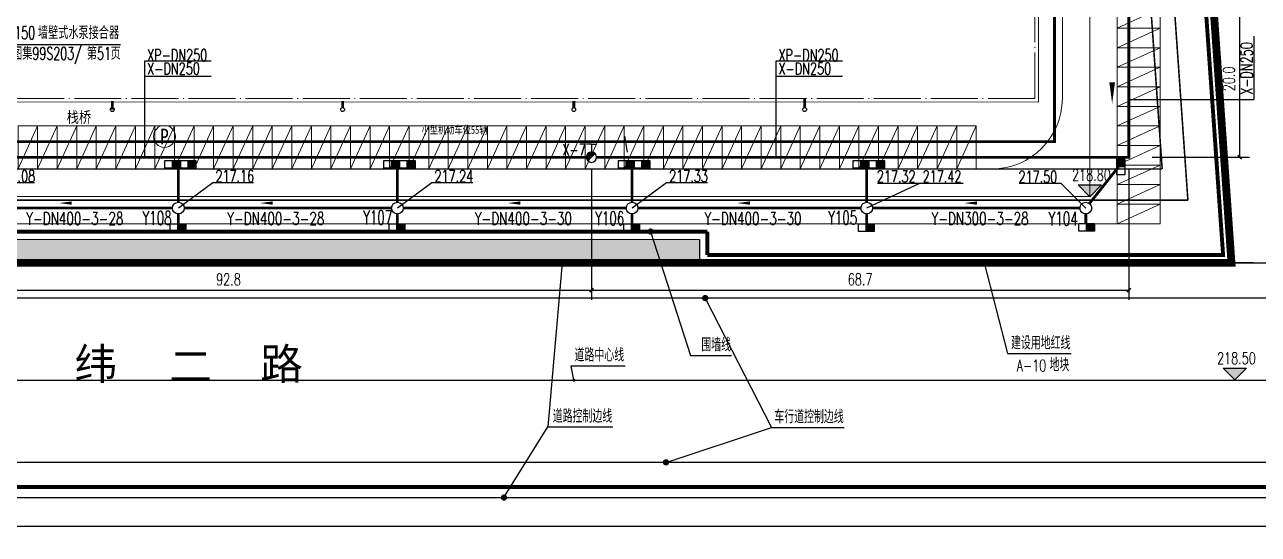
# Model space of a CAD drawing. Header units: metres. Extents: x 497246 to 997717, y 2998582 to 5998198.
# Drawn here: x 497842.3 to 498000, y 2998866.6 to 2998931.8 of the extents above; entities that cross this region are included whole.
import ezdxf
from ezdxf.enums import TextEntityAlignment as Align

# ---------------------------------------------------------------- set-up
doc = ezdxf.new("R2010")
doc.units = ezdxf.units.M
doc.header["$LTSCALE"] = 1000
for name, pattern in [('ACAD_ISO05W100', [34, 24, -3, 0.5, -3, 0.5, -3]), ('DASH', [0.35, 0.25, -0.1]), ('DASHDOT', [1, 0.5, -0.25, 0, -0.25]), ('DASHED', [19.05, 12.7, -6.35]), ('DOTE', [2.42, 2, -0.2, 0.02, -0.2]), ('PHANTOM2', [31.75, 15.875, -3.175, 3.175, -3.175, 3.175, -3.175])]:
    doc.linetypes.add(name, pattern=pattern)
doc.layers.get('0').update_dxf_attribs({"linetype": 'CONTINUOUS'})
doc.layers.get('Defpoints').update_dxf_attribs({"linetype": 'CONTINUOUS'})
for name, color, linetype in [('00-路名', 210, 'CONTINUOUS'), ('DIM_ELEV', 3, 'CONTINUOUS'), ('DIM_LEAD', 3, 'CONTINUOUS'), ('DIM_消防', 3, 'CONTINUOUS'), ('EQUIP_消火栓', 7, 'CONTINUOUS'), ('PIPE-消防', 1, 'CONTINUOUS'), ('PIPE-给水', 3, 'CONTINUOUS'), ('PIPE-雨水', 4, 'CONTINUOUS'), ('PUB_TEXT', 7, 'CONTINUOUS'), ('RD-中线', 1, 'DASHDOT'), ('RD-侧石线', 5, 'CONTINUOUS'), ('RD-红线', 7, 'CONTINUOUS'), ('Road slope & Length', 7, 'CONTINUOUS'), ('TEXT_雨水', 7, 'CONTINUOUS'), ('TWT_DIM', 3, 'CONTINUOUS'), ('TWT_雨水口', 4, 'CONTINUOUS'), ('WELL_雨水', 4, 'CONTINUOUS'), ('YD-R2', 50, 'CONTINUOUS'), ('z_图框', 7, 'CONTINUOUS'), ('围墙', 6, 'FENCELINE2'), ('图例层', 7, 'CONTINUOUS'), ('建筑', 7, 'CONTINUOUS'), ('挡墙护坡', 5, 'CONTINUOUS'), ('用地边界', 7, 'CONTINUOUS'), ('红线', 1, 'PHANTOM2'), ('雨水标注', 100, 'CONTINUOUS')]:
    doc.layers.add(name, color=color, linetype=linetype)
for name, color, linetype, lineweight in [('1_RO_规划停车位', 35, 'CONTINUOUS', 13), ('T停车位', 35, 'CONTINUOUS', 13), ('道路', 4, 'CONTINUOUS', 15), ('道路中线', 1, 'DOTE', 13)]:
    doc.layers.add(name, color=color, linetype=linetype, lineweight=lineweight)
doc.layers.add('建筑轴线', color=1, linetype='DOTE', lineweight=15, plot=False)
doc.styles.add('-黑体', font='simhei.ttf', dxfattribs={"width": 0.8})
doc.styles.add('_TCH_DIM', font='SIMPLEX', dxfattribs={"bigfont": 'GBCBIG'})
doc.styles.add('_TCH_DIM_T3', font='SIMPLEX', dxfattribs={"width": 0.705882, "bigfont": 'GBCBIG'})
doc.styles.add('_TWT_SERIAL', font='COMPLEX', dxfattribs={"width": 0.8, "height": 3.5, "bigfont": 'HZTXT'})
doc.styles.add('_TWT_WELL', font='SIMPLEX', dxfattribs={"width": 0.8, "height": 3.5, "bigfont": 'HZTXT'})
doc.styles.add('DIMHT', font='simhei.ttf', dxfattribs={"width": 0.8})
doc.styles.add('HZTXT', font='txt', dxfattribs={"width": 0.7, "bigfont": 'HZTXT'})
doc.styles.add('TG_LINETYPE', font='SIMPLEX', dxfattribs={"width": 0.8, "height": 3, "bigfont": 'HZTXT'})
doc.styles.add('正等线体', font='simhei.ttf')
doc.linetypes.add('FENCELINE2', pattern='A,6.35,-2.54,[132,ltypeshp.shx,S=2.54,R=0,X=-2.54,Y=0],-2.54,25.4', length=36.83)
doc.linetypes.add('TG_W', pattern='A,2,-0.3,["W",TG_LINETYPE,S=0.1,R=0,X=-0.23,Y=-0.15],0', length=2.3)
doc.linetypes.add('TG_X', pattern='A,3,-0.3,["X",TG_LINETYPE,S=0.1,R=0,X=-0.23,Y=-0.15],0', length=3.3)
doc.linetypes.add('TG_XP', pattern='A,3,-0.6,["XP",TG_LINETYPE,S=0.1,R=0,X=-0.6,Y=-0.2],0', length=3.6)
doc.linetypes.add('TG_Y', pattern='A,2,-0.3,["Y",TG_LINETYPE,S=0.1,R=0,X=-0.23,Y=-0.15],0', length=2.3)
doc.dimstyles.new('_TWT_ARCH&&1', dxfattribs={"dimtxt": 1.4875, "dimasz": 0.5, "dimexe": 1.25, "dimexo": 1.5, "dimgap": 0.63125, "dimtad": 1, "dimdec": 1, "dimzin": 0, "dimdsep": 46, "dimtxsty": '_TCH_DIM_T3', "dimblk": 'ARCHTICK', "dimcen": 0.09, "dimclrt": 7, "dimazin": 2, "dimtfac": 1, "dimtdec": 1, "dimtix": 1, "dimtmove": 2, "dimatfit": 3, "dimfxl": 1, "dimtolj": 1, "dimtzin": 0, "dimarcsym": 0})

# ---------------------------------------------------------------- blocks, each defined once
blk = doc.blocks.new('chewei')
at = {"layer": '1_RO_规划停车位'}
blk.add_line((152.98, -11.01), (155.48, -16.51), dxfattribs=at)
blk.add_lwpolyline([(152.98, -11.01), (155.48, -11.01), (155.48, -16.51), (152.98, -16.51)], close=True, dxfattribs=at)
blk = doc.blocks.new('PPPPPPP')
at = {"layer": '1_RO_规划停车位'}
blk.add_circle((39537001.74, 3801410.89), 1.41, dxfattribs=at)
at = {"layer": '1_RO_规划停车位', "style": 'DIMHT', "width": 0.8}
blk.add_text('P', height=2, dxfattribs=at).set_placement((39537001.74, 3801410.89), align=Align.MIDDLE_CENTER)
blk = doc.blocks.new('_ArchTick')
at = {"color": 0, "linetype": 'ByBlock', "const_width": 0.4}
blk.add_lwpolyline([(-0.5, -0.5), (0.5, 0.5)], dxfattribs=at)
blk = doc.blocks.new('*D436')
at = {"layer": 'Defpoints', "color": 0, "transparency": 16777216}
for p in [(497914.71, 2998914.83), (497983.41, 2998914.83), (497983.41, 2998897.84)]:
    blk.add_point(p, dxfattribs=at)
at = {"layer": 'TWT_DIM', "color": 0, "lineweight": -2, "transparency": 16777216}
for p, q in [((497914.71, 2998913.33), (497914.71, 2998896.59)), ((497983.41, 2998913.33), (497983.41, 2998896.59)), ((497914.71, 2998897.84), (497983.41, 2998897.84))]:
    blk.add_line(p, q, dxfattribs=at)
at = {"layer": 'TWT_DIM', "color": 0, "lineweight": -2, "transparency": 16777216, "xscale": 0.5, "yscale": 0.5, "zscale": 0.5, "rotation": 180}
blk.add_blockref('_ArchTick', (497914.71, 2998897.84), dxfattribs=at)
at = {"layer": 'TWT_DIM', "color": 0, "lineweight": -2, "transparency": 16777216, "xscale": 0.5, "yscale": 0.5, "zscale": 0.5}
blk.add_blockref('_ArchTick', (497983.41, 2998897.84), dxfattribs=at)
at = {"layer": 'TWT_DIM', "color": 7, "transparency": 16777216, "insert": (497949.06, 2998899.21), "char_height": 1.488, "attachment_point": 5, "style": '_TCH_DIM_T3'}
blk.add_mtext('\\A1;68.7', dxfattribs=at)
blk = doc.blocks.new('*D437')
at = {"layer": 'Defpoints', "color": 0, "transparency": 16777216}
for p in [(497821.91, 2998914.83), (497914.71, 2998914.83), (497914.71, 2998897.84)]:
    blk.add_point(p, dxfattribs=at)
at = {"layer": 'TWT_DIM', "color": 0, "lineweight": -2, "transparency": 16777216}
for p, q in [((497821.91, 2998913.33), (497821.91, 2998896.59)), ((497914.71, 2998913.33), (497914.71, 2998896.59)), ((497821.91, 2998897.84), (497914.71, 2998897.84))]:
    blk.add_line(p, q, dxfattribs=at)
at = {"layer": 'TWT_DIM', "color": 0, "lineweight": -2, "transparency": 16777216, "xscale": 0.5, "yscale": 0.5, "zscale": 0.5, "rotation": 180}
blk.add_blockref('_ArchTick', (497821.91, 2998897.84), dxfattribs=at)
at = {"layer": 'TWT_DIM', "color": 0, "lineweight": -2, "transparency": 16777216, "xscale": 0.5, "yscale": 0.5, "zscale": 0.5}
blk.add_blockref('_ArchTick', (497914.71, 2998897.84), dxfattribs=at)
at = {"layer": 'TWT_DIM', "color": 7, "transparency": 16777216, "insert": (497868.31, 2998899.21), "char_height": 1.488, "attachment_point": 5, "style": '_TCH_DIM_T3'}
blk.add_mtext('\\A1;92.8', dxfattribs=at)
blk = doc.blocks.new('*D445')
at = {"layer": 'Defpoints', "color": 0, "transparency": 16777216}
for p in [(497984.91, 2998934.86), (497997.58, 2998934.86), (497984.91, 2998914.83)]:
    blk.add_point(p, dxfattribs=at)
at = {"layer": 'TWT_DIM', "color": 0, "lineweight": -2, "transparency": 16777216}
for p, q in [((497986.41, 2998934.86), (497998.83, 2998934.86)), ((497997.58, 2998914.83), (497997.58, 2998934.86)), ((497986.41, 2998914.83), (497998.83, 2998914.83))]:
    blk.add_line(p, q, dxfattribs=at)
at = {"layer": 'TWT_DIM', "color": 0, "lineweight": -2, "transparency": 16777216, "xscale": 0.5, "yscale": 0.5, "zscale": 0.5}
for p, rotation in [((497997.58, 2998934.86), 90), ((497997.58, 2998914.83), 270)]:
    blk.add_blockref('_ArchTick', p, dxfattribs=dict(at, rotation=rotation))
at = {"layer": 'TWT_DIM', "color": 7, "transparency": 16777216, "insert": (497996.2, 2998924.84), "char_height": 1.488, "attachment_point": 5, "rotation": 90, "style": '_TCH_DIM_T3'}
blk.add_mtext('\\A1;20.0', dxfattribs=at)
blk = doc.blocks.new('$TwtSys$00000187')
blk.add_circle((0, 0), 0.5)
blk = doc.blocks.new('$TwtSys$00000424')
for p, q in [((-500, 250), (500, 250)), ((-500, -250), (-500, 250)), ((0, -250), (0, 250)), ((500, 250), (500, -250)), ((500, -250), (-500, -250))]:
    blk.add_line(p, q)
blk.add_solid([(0, 250), (500, 250), (0, -250), (500, -250)])
blk = doc.blocks.new('$TwtSys$00000425')
for p, q in [((-1000, -250), (-1000, 250)), ((-1000, 250), (0, 250)), ((-500, -250), (-500, 250)), ((0, 250), (1000, 250)), ((0, 250), (0, -250)), ((0, -250), (0, 250)), ((500, -250), (500, 250)), ((1000, 250), (1000, -250)), ((0, -250), (-1000, -250)), ((1000, -250), (0, -250))]:
    blk.add_line(p, q)
for points in [[(-500, 250), (0, 250), (-500, -250), (0, -250)], [(500, 250), (1000, 250), (500, -250), (1000, -250)]]:
    blk.add_solid(points)
blk = doc.blocks.new('$TwtSys$00000385')
for p, q in [((0, 331), (-130, 331)), ((0, 331), (0, 131)), ((0, 331), (130, 331)), ((92, 92), (-92, -92))]:
    blk.add_line(p, q)
for start, end in [(135, 315), (315, 135)]:
    blk.add_arc((0, 0), 131, start, end)
at = {"color": 0}
for points in [[(-34, 127), (-127, 34), (34, 127), (-127, -34)], [(-93, 93), (-93, 93), (-34, 127), (-127, 34)], [(34, 127), (-127, -34), (93, 93), (-93, -93)]]:
    blk.add_solid(points, dxfattribs=at)

msp = doc.modelspace()

# ---------------------------------------------------------------- hatches: boundary and pattern name
at = {"layer": 'DIM_ELEV'}
for points in [[(497978.42, 2998909.78), (497976.92, 2998911.28), (497979.92, 2998911.28)], [(497996.96, 2998886.37), (497995.46, 2998887.87), (497998.46, 2998887.87)]]:
    msp.add_hatch(color=0, dxfattribs=at).paths.add_polyline_path(points)
at = {"layer": 'PIPE-消防', "linetype": 'TG_XP'}
for points in [[(497973.91, 2998916.83), (497974.09, 2998916.83), (497974.09, 2998916.66)], [(497973.91, 2998916.83), (497973.91, 2998916.66), (497974.09, 2998916.66)]]:
    msp.add_hatch(color=191, dxfattribs=at).paths.add_polyline_path(points)
at = {"layer": 'PIPE-消防', "linetype": 'TG_X'}
for points in [[(497983.41, 2998914.83), (497983.41, 2998914.66), (497983.59, 2998914.66)], [(497983.41, 2998914.83), (497983.59, 2998914.83), (497983.59, 2998914.66)]]:
    msp.add_hatch(color=256, dxfattribs=at).paths.add_polyline_path(points)
at = {"layer": 'Road slope & Length'}
msp.add_hatch(color=256, dxfattribs=at).paths.add_polyline_path([(497919.28, 2998915.49), (497919.12, 2998916.38), (497919.24, 2998916.4)])
at = {"layer": '挡墙护坡', "linetype": 'Continuous'}
h = msp.add_hatch(dxfattribs=at)
h.set_pattern_fill('ANSI33', color=256, style=0)
h.set_pattern_definition([(45, (-861.717, 0), (-2.2450640303, 2.2450640303), []), (45, (-859.472, 0), (-2.2450640303, 2.2450640303), [1.5875, -0.79375])])
edge = h.paths.add_edge_path()
edge.add_line((497928.52, 2998901.33), (497928.52, 2998904.33))
edge.add_line((497928.52, 2998904.33), (497677.91, 2998904.33))
edge.add_line((497677.91, 2998904.33), (497652.91, 2998907.83))
edge.add_line((497652.91, 2998907.83), (497585.76, 2998907.83))
edge.add_line((497585.76, 2998907.83), (497584.11, 2998907.91))
edge.add_line((497584.11, 2998907.91), (497583.09, 2998908.03))
edge.add_arc((497585.69, 2998924.83), 17, 179.9914, 261.1919, ccw=False)
edge.add_line((497568.69, 2998924.84), (497568.61, 2998970.52))
edge.add_line((497568.61, 2998970.52), (497565.06, 2998995.51))
edge.add_line((497565.06, 2998995.51), (497564.95, 2999056.41))
edge.add_line((497564.95, 2999056.41), (497561.95, 2999056.41))
edge.add_line((497561.95, 2999056.41), (497562.06, 2998995.3))
edge.add_line((497562.06, 2998995.3), (497565.61, 2998970.3))
edge.add_line((497565.61, 2998970.3), (497565.69, 2998924.83))
edge.add_arc((497585.69, 2998924.83), 20, 180.0001, 261.3369)
edge.add_line((497582.68, 2998905.06), (497583.86, 2998904.92))
edge.add_line((497583.86, 2998904.92), (497585.69, 2998904.83))
edge.add_line((497585.69, 2998904.83), (497652.7, 2998904.83))
edge.add_line((497652.7, 2998904.83), (497677.7, 2998901.33))
edge.add_line((497677.7, 2998901.33), (497928.52, 2998901.33))

# ---------------------------------------------------------------- linework, layer by layer
at = {"color": 0}
msp.add_line((497928.52, 2998904.33), (497928.52, 2998901.33), dxfattribs=at)
at = {"layer": 'DIM_ELEV', "color": 0}
for p, q in [((497978.42, 2998909.78), (497976.92, 2998911.28)), ((497976.92, 2998911.28), (497979.92, 2998911.28)), ((497978.42, 2998909.78), (497979.92, 2998911.28)), ((497996.96, 2998886.37), (497995.46, 2998887.87)), ((497995.46, 2998887.87), (497998.46, 2998887.87)), ((497996.96, 2998886.37), (497998.46, 2998887.87))]:
    msp.add_line(p, q, dxfattribs=at)
at = {"layer": 'DIM_LEAD'}
for p, q in [((497922.27, 2998905.33), (497927.36, 2998889.48)), ((497910.98, 2998901.33), (497909.14, 2998880.38)), ((497964.93, 2998901.33), (497967.92, 2998889.73)), ((497929.25, 2998896.83), (497937.72, 2998880.29)), ((497927.36, 2998889.48), (497932.62, 2998889.48)), ((497967.92, 2998889.73), (497976.03, 2998889.73)), ((497912.47, 2998886.33), (497912.14, 2998888.18)), ((497912.14, 2998888.18), (497919.01, 2998888.18)), ((497903.53, 2998871.33), (497909.14, 2998880.38)), ((497909.14, 2998880.38), (497917.45, 2998880.38)), ((497924.25, 2998875.83), (497937.72, 2998880.29)), ((497937.72, 2998880.29), (497947.01, 2998880.29))]:
    msp.add_line(p, q, dxfattribs=at)
for points, const_width in [([(497922.21, 2998905.52, 1), (497922.33, 2998905.14, 1)], 0.4), ([(497911, 2998901.53, 1), (497910.96, 2998901.13, 1)], 0.4), ([(497964.88, 2998901.53, 1), (497964.98, 2998901.14, 1)], 0.4), ([(497929.27, 2998897.03, 1), (497929.24, 2998896.63, 1)], 0.4), ([(497912.45, 2998886.43, 1), (497912.49, 2998886.24, 1)], 0.2), ([(497924.2, 2998876.03, 1), (497924.29, 2998875.64, 1)], 0.4), ([(497903.47, 2998871.52, 1), (497903.59, 2998871.14, 1)], 0.4)]:
    msp.add_lwpolyline(points, format="xyb", close=True, dxfattribs=dict(at, const_width=const_width))
at = {"layer": 'DIM_消防'}
msp.add_line((497830.76, 2998929.22), (497854.52, 2998929.22), dxfattribs=at)
at = {"layer": 'PIPE-消防', "color": 70, "linetype": 'ByBlock'}
for p, q in [((497857.57, 2998927.09), (497857.57, 2998914.83)), ((497938.27, 2998927.09), (497938.27, 2998914.83)), ((497983.41, 2998922.21), (497999.41, 2998922.21))]:
    msp.add_line(p, q, dxfattribs=at)
at = {"layer": 'PIPE-消防', "color": 191, "linetype": 'TG_XP', "ltscale": 0.003, "const_width": 0.35}
for points in [[(497973.91, 2998916.83), (497973.91, 2999059.34)], [(497824.86, 2998916.83), (497973.91, 2998916.83)]]:
    msp.add_lwpolyline(points, dxfattribs=at)
at = {"layer": 'PIPE-消防', "linetype": 'TG_X', "ltscale": 0.005, "const_width": 0.35}
for points in [[(497983.41, 2998914.83), (497983.41, 2998934.2)], [(497821.91, 2998914.83), (497914.05, 2998914.83)], [(497915.36, 2998914.83), (497983.41, 2998914.83)]]:
    msp.add_lwpolyline(points, dxfattribs=at)
at = {"layer": 'PIPE-给水', "color": 70, "linetype": 'ByBlock'}
for p, q in [((497999.41, 2998930.3), (497999.41, 2998922.21)), ((497866.08, 2998927.09), (497857.57, 2998927.09)), ((497946.79, 2998927.09), (497938.27, 2998927.09)), ((497866.08, 2998925.15), (497857.57, 2998925.15)), ((497946.79, 2998925.15), (497938.27, 2998925.15))]:
    msp.add_line(p, q, dxfattribs=at)
at = {"layer": 'PIPE-雨水', "color": 70, "linetype": 'ByBlock'}
for points in [[(497981.29, 2998929.15, 0, 0, 0), (497981.28, 2998921.68, 0, 0.72, 0), (497981.28, 2998924.38, 0, 0, 0)], [(497851.14, 2998908.97, 0, 0, 0), (497846.66, 2998908.97, 0, 0.432, 0), (497848.28, 2998908.97, 0, 0, 0)], [(497876.83, 2998908.97, 0, 0, 0), (497872.35, 2998908.97, 0, 0.432, 0), (497873.97, 2998908.97, 0, 0, 0)], [(497908.48, 2998908.97, 0, 0, 0), (497904, 2998908.97, 0, 0.432, 0), (497905.62, 2998908.97, 0, 0, 0)], [(497937.84, 2998908.97, 0, 0, 0), (497933.35, 2998908.97, 0, 0.432, 0), (497934.97, 2998908.97, 0, 0, 0)], [(497966.86, 2998908.97, 0, 0, 0), (497962.38, 2998908.97, 0, 0.432, 0), (497964, 2998908.97, 0, 0, 0)]]:
    msp.add_lwpolyline(points, format="xyseb", dxfattribs=at)
at = {"layer": 'PIPE-雨水', "color": 0, "ltscale": 0.05, "const_width": 0.35}
for points in [[(497853.46, 2998922.01), (497853.46, 2998920.92)], [(497882.9, 2998922.01), (497882.9, 2998921.17)], [(497912.46, 2998922.01), (497912.46, 2998921.17)], [(497941.96, 2998922.33), (497941.96, 2998921.17)]]:
    msp.add_lwpolyline(points, dxfattribs=at)
at = {"layer": 'PIPE-雨水', "color": 0, "linetype": 'TG_Y', "ltscale": 0.005, "const_width": 0.35}
for points in [[(497861.91, 2998909.08), (497861.91, 2998914.42)], [(497919.91, 2998909.08), (497919.91, 2998914.42)], [(497978.38, 2998908.92), (497982.09, 2998913.6)], [(497834.66, 2998908.33), (497861.16, 2998908.33)], [(497862.66, 2998908.33), (497889.16, 2998908.33)], [(497890.66, 2998908.33), (497919.16, 2998908.33)], [(497920.66, 2998908.33), (497949.16, 2998908.33)], [(497950.66, 2998908.33), (497977.16, 2998908.33)]]:
    msp.add_lwpolyline(points, dxfattribs=at)
at = {"layer": 'PIPE-雨水', "color": 0, "linetype": 'TG_Y', "ltscale": 0.0025, "const_width": 0.35}
msp.add_lwpolyline([(497889.91, 2998909.08), (497889.91, 2998914.42)], dxfattribs=at)
at = {"layer": 'PIPE-雨水', "color": 0, "linetype": 'TG_W', "ltscale": 2.5, "const_width": 0.35}
for points in [[(497949.91, 2998909.08), (497949.91, 2998914.42)], [(497861.91, 2998905.33), (497861.91, 2998907.58)], [(497889.91, 2998905.33), (497889.91, 2998907.58)], [(497919.91, 2998905.33), (497919.91, 2998907.58)], [(497949.91, 2998905.33), (497949.91, 2998907.58)]]:
    msp.add_lwpolyline(points, dxfattribs=at)
at = {"layer": 'PIPE-雨水', "color": 0, "linetype": 'TG_Y', "ltscale": 2.5, "const_width": 0.35}
msp.add_lwpolyline([(497977.91, 2998906.33), (497977.91, 2998907.58)], dxfattribs=at)
at = {"layer": 'PIPE-雨水', "color": 0, "linetype": 'TG_Y'}
for centre in [(497853.46, 2998920.92), (497882.9, 2998920.92), (497912.46, 2998920.92), (497941.96, 2998920.92)]:
    msp.add_circle(centre, 0.25, dxfattribs=at)
at = {"layer": 'RD-中线', "color": 6, "linetype": 'DASHDOT', "ltscale": 80}
msp.add_line((497308.3, 2998886.33), (498013.13, 2998886.33), dxfattribs=at)
msp.add_line((497308.3, 2998886.33), (498013.13, 2998886.33), dxfattribs=at)
at = {"layer": 'RD-侧石线', "color": 5, "ltscale": 0.1}
msp.add_line((498034.8, 2998896.83), (497677.7, 2998896.83), dxfattribs=at)
msp.add_lwpolyline([(498034.8, 2998875.83), (497657.82, 2998875.83), (497632.83, 2998872.33), (497582.82, 2998872.33)], dxfattribs=at)
at = {"layer": 'RD-红线', "ltscale": 0.1}
msp.add_lwpolyline([(497999.36, 2998901.33), (497677.7, 2998901.33), (497652.7, 2998904.83), (497585.69, 2998904.83), (497583.86, 2998904.92), (497582.68, 2998905.06)], dxfattribs=at)
at = {"layer": 'Road slope & Length'}
msp.add_lwpolyline([(497918.92, 2998917.52), (497919.28, 2998915.49)], dxfattribs=at)
at = {"layer": 'YD-R2', "color": 0}
msp.add_lwpolyline([(497996.53, 2998901.33), (497990.05, 2998993.55), (497991.44, 2999023.72), (497984.03, 2999129.26), (497978.43, 2999158.94), (497971.73, 2999254.33)], dxfattribs=at)
at = {"layer": 'z_图框'}
msp.add_lwpolyline([(497485.08, 2998867.69), (498079.58, 2998867.69), (498079.58, 2999288.19), (497485.08, 2999288.19)], close=True, dxfattribs=at)
at = {"layer": 'z_图框', "const_width": 0.5}
msp.add_lwpolyline([(497497.58, 2998872.69), (498074.58, 2998872.69), (498074.58, 2999283.19), (497497.58, 2999283.19)], close=True, dxfattribs=at)
at = {"layer": '围墙', "ltscale": 0.3, "const_width": 0.5, "flags": 128}
for points in [[(497987.69, 2999062.83), (497990.44, 2999023.71), (497989.05, 2998993.54), (497995.46, 2998902.33), (497929.52, 2998902.33)], [(497929.52, 2998902.33), (497929.52, 2998905.33)]]:
    msp.add_lwpolyline(points, dxfattribs=at)
msp.add_lwpolyline([(497929.52, 2998905.33), (497677.98, 2998905.33), (497652.98, 2998908.83), (497585.78, 2998908.83), (497584.2, 2998908.91), (497583.22, 2998909.02, -0.369647), (497569.69, 2998924.84), (497569.61, 2998970.59), (497566.06, 2998995.58), (497565.95, 2999057.41)], format="xyb", dxfattribs=at)
at = {"layer": '图例层', "color": 1, "linetype": 'DASHED', "ltscale": 0.5, "const_width": 0.2}
for points in [[(497967.14, 2999248.33), (497973.46, 2999158.3), (497979.06, 2999128.62), (497986.43, 2999023.66), (497985.05, 2998993.49), (497990.96, 2998909.33)], [(497990.96, 2998909.33), (497678.25, 2998909.33), (497653.25, 2998912.83), (497586.55, 2998912.83)]]:
    msp.add_lwpolyline(points, dxfattribs=at)
at = {"layer": '图例层', "color": 11, "linetype": 'DASH', "ltscale": 20, "const_width": 0.2, "flags": 128}
for points in [[(497964.41, 2999244.33), (497970.48, 2999157.92), (497976.08, 2999128.24), (497983.43, 2999023.63), (497982.04, 2998993.45), (497987.67, 2998913.33)], [(497987.67, 2998913.33), (497678.53, 2998913.33), (497653.53, 2998916.83), (497587.07, 2998916.83)]]:
    msp.add_lwpolyline(points, dxfattribs=at)
at = {"layer": '建筑', "linetype": 'Continuous', "const_width": 0.1}
msp.add_lwpolyline([(497971.86, 2998921.88), (497823.96, 2998921.88), (497823.96, 2999052.78), (497971.86, 2999052.78)], close=True, dxfattribs=at)
at = {"layer": '建筑轴线', "ltscale": 0.003}
msp.add_lwpolyline([(497824.41, 2999052.33), (497971.41, 2999052.33), (497971.41, 2998922.33), (497824.41, 2998922.33)], close=True, dxfattribs=at)
at = {"layer": '挡墙护坡', "lineweight": 0, "ltscale": 0.2}
msp.add_lwpolyline([(497928.52, 2998901.33), (497928.52, 2998904.33), (497677.91, 2998904.33), (497652.91, 2998907.83), (497585.76, 2998907.83), (497584.11, 2998907.91), (497583.09, 2998908.03, -0.369914), (497568.69, 2998924.84), (497568.61, 2998970.52), (497565.06, 2998995.51), (497564.95, 2999056.41), (497561.95, 2999056.41), (497562.06, 2998995.3), (497565.61, 2998970.3), (497565.69, 2998924.83, 0.37059), (497582.68, 2998905.06), (497583.86, 2998904.92), (497585.69, 2998904.83), (497652.7, 2998904.83), (497677.7, 2998901.33)], format="xyb", close=True, dxfattribs=at)
at = {"layer": '用地边界', "color": 0}
for points in [[(498074.58, 2999254.33), (497579.17, 2999254.33, 0.414214), (497559.17, 2999234.33), (497559.22, 2999232.92, -0.017235), (497561.77, 2999162.67), (497562.06, 2998995.3), (497565.61, 2998970.3), (497565.69, 2998924.83, 0.37059), (497582.68, 2998905.06), (497583.86, 2998904.92), (497585.69, 2998904.83), (497652.7, 2998904.83), (497677.7, 2998901.33), (498034.8, 2998901.33)], [(497562.81, 2998755.1), (497565.94, 2998782.33), (497565.83, 2998847.83, -0.370949), (497582.84, 2998867.61), (497583.93, 2998867.74), (497585.27, 2998867.82), (497591.18, 2998867.83), (497632.83, 2998867.83), (497657.82, 2998871.33), (498034.8, 2998871.33)]]:
    msp.add_lwpolyline(points, format="xyb", dxfattribs=at)
at = {"layer": '红线', "color": 1, "linetype": 'ACAD_ISO05W100', "flags": 128}
for const_width in [1, 1, 1, 1, 0.7, 0.7, 0.7, 0.7]:
    msp.add_lwpolyline([(497971.73, 2999254.33), (497978.43, 2999158.94), (497984.03, 2999129.26), (497991.44, 2999023.72), (497990.05, 2998993.55), (497996.53, 2998901.33), (497677.7, 2998901.33), (497652.7, 2998904.83), (497585.69, 2998904.83), (497583.86, 2998904.92), (497582.68, 2998905.06, -0.37059), (497565.69, 2998924.83), (497565.61, 2998970.3), (497562.06, 2998995.3), (497561.77, 2999162.67, 0.017235), (497559.22, 2999232.92), (497559.17, 2999234.33, -0.414214), (497579.17, 2999254.33), (497971.73, 2999254.33)], format="xyb", close=True, dxfattribs=dict(at, const_width=const_width))
at = {"layer": '道路', "linetype": 'ByBlock', "lineweight": 0, "ltscale": 0.2}
msp.add_line((497981.91, 2998906.33), (497981.91, 2999057.33), dxfattribs=at)
at = {"layer": '道路', "linetype": 'ByBlock', "ltscale": 0.2}
msp.add_line((497974.91, 2998922.33), (497974.91, 2998943.88), dxfattribs=at)
at = {"layer": '道路', "ltscale": 20}
for p, q in [((497965.91, 2998913.33), (497826.41, 2998913.33)), ((497965.91, 2998913.33), (497826.41, 2998913.33)), ((497981.91, 2998906.33), (497678.05, 2998906.33))]:
    msp.add_line(p, q, dxfattribs=at)
at = {"layer": '道路', "ltscale": 0.2}
msp.add_arc((497965.91, 2998922.33), 9, 270, 0, dxfattribs=at)
msp.add_arc((497965.91, 2998922.33), 9, 270, 0, dxfattribs=at)
at = {"layer": '道路中线', "ltscale": 5}
for q in [(497978.41, 2999067.58), (497691.91, 2998909.83)]:
    msp.add_line((497978.41, 2998909.83), q, dxfattribs=at)
at = {"layer": '道路中线', "ltscale": 0.005}
for q in [(497978.41, 2999067.58), (497691.91, 2998909.83)]:
    msp.add_line((497978.41, 2998909.83), q, dxfattribs=at)
at = {"layer": '雨水标注', "color": 70}
for p, q in [((497843.53, 2998911.54), (497838.31, 2998911.54)), ((497866.31, 2998911.54), (497861.91, 2998908.33)), ((497871.53, 2998911.54), (497866.31, 2998911.54)), ((497894.31, 2998911.54), (497889.91, 2998908.33)), ((497899.53, 2998911.54), (497894.31, 2998911.54)), ((497924.31, 2998911.54), (497919.91, 2998908.33)), ((497929.53, 2998911.54), (497924.31, 2998911.54)), ((497956.66, 2998911.49), (497949.89, 2998908.32)), ((497956.66, 2998911.49), (497951.28, 2998911.49)), ((497962.23, 2998911.49), (497956.66, 2998911.49)), ((497974.78, 2998911.45), (497969.39, 2998911.45)), ((497974.78, 2998911.45), (497977.91, 2998908.33))]:
    msp.add_line(p, q, dxfattribs=at)

# ---------------------------------------------------------------- block references
at = {"layer": '1_RO_规划停车位'}
for name, p, rotation in [('chewei', (497998.43, 2999086.81), 269.9999998288981), ('chewei', (497998.43, 2999084.31), 269.9999998288981), ('chewei', (497998.43, 2999081.81), 269.9999998288981), ('chewei', (497998.43, 2999079.31), 269.9999998288981), ('chewei', (497998.43, 2999076.81), 269.9999998288981), ('chewei', (497998.43, 2999074.31), 269.9999998288981), ('PPPPPPP', (-39042743.62, -764842.1), 359.9454393970495), ('chewei', (497998.43, 2999071.81), 269.9999998288981), ('chewei', (497998.43, 2999069.31), 269.9999998288981), ('chewei', (497998.43, 2999066.81), 269.9999998288981), ('chewei', (497998.43, 2999064.31), 269.9999998288981), ('chewei', (497998.43, 2999061.81), 269.9999998288981)]:
    msp.add_blockref(name, p, dxfattribs=dict(at, rotation=rotation))
at = {"layer": 'EQUIP_消火栓', "xscale": 0.005, "yscale": 0.005, "zscale": 0.005}
msp.add_blockref('$TwtSys$00000385', (497914.71, 2998914.83), dxfattribs=at)
at = {"layer": 'TWT_雨水口', "xscale": 0.002, "yscale": 0.002, "zscale": 0.002}
for name, p in [('$TwtSys$00000425', (497862.16, 2998913.93)), ('$TwtSys$00000425', (497890.16, 2998913.93)), ('$TwtSys$00000425', (497920.16, 2998913.93)), ('$TwtSys$00000425', (497950.16, 2998913.93)), ('$TwtSys$00000424', (497861.85, 2998905.83)), ('$TwtSys$00000424', (497889.85, 2998905.83)), ('$TwtSys$00000424', (497919.85, 2998905.83)), ('$TwtSys$00000424', (497949.85, 2998905.83)), ('$TwtSys$00000424', (497978, 2998905.86))]:
    msp.add_blockref(name, p, dxfattribs=at)
at = {"layer": 'TWT_雨水口', "xscale": 0.002, "yscale": 0.002, "zscale": 0.002, "rotation": 90}
msp.add_blockref('$TwtSys$00000424', (497982.39, 2998913.59), dxfattribs=at)
at = {"layer": 'T停车位', "xscale": -1}
for p in [(497996.89, 2998929.84), (497999.39, 2998929.84), (498001.89, 2998929.84), (498004.39, 2998929.84), (498006.89, 2998929.84), (498009.39, 2998929.84), (498011.89, 2998929.84), (498014.39, 2998929.84), (498016.89, 2998929.84), (498019.39, 2998929.84), (498021.89, 2998929.84), (498024.39, 2998929.84), (498026.89, 2998929.84), (498029.39, 2998929.84), (498031.89, 2998929.84), (498034.39, 2998929.84), (498036.89, 2998929.84), (498039.39, 2998929.84), (498041.89, 2998929.84), (498044.39, 2998929.84), (498046.89, 2998929.84), (498049.39, 2998929.84), (498051.89, 2998929.84), (498054.39, 2998929.84), (498056.89, 2998929.84), (498059.39, 2998929.84), (498061.89, 2998929.84), (498064.39, 2998929.84), (498066.89, 2998929.84), (498069.39, 2998929.84), (498071.89, 2998929.84), (498074.39, 2998929.84), (498076.89, 2998929.84), (498079.39, 2998929.84), (498081.89, 2998929.84), (498084.39, 2998929.84), (498086.89, 2998929.84), (498089.39, 2998929.84), (498091.89, 2998929.84), (498094.39, 2998929.84), (498096.89, 2998929.84), (498099.39, 2998929.84), (498101.89, 2998929.84), (498104.39, 2998929.84), (498106.89, 2998929.84), (498109.39, 2998929.84), (498111.89, 2998929.84), (498114.39, 2998929.84), (498116.89, 2998929.84)]:
    msp.add_blockref('chewei', p, dxfattribs=at)
at = {"layer": 'WELL_雨水', "xscale": 1.5, "yscale": 1.5, "zscale": 1.5}
for p in [(497861.91, 2998908.33), (497889.91, 2998908.33), (497919.91, 2998908.33), (497949.91, 2998908.33), (497977.91, 2998908.33)]:
    msp.add_blockref('$TwtSys$00000187', p, dxfattribs=at)

# ---------------------------------------------------------------- texts
at = {"layer": '00-路名', "color": 0, "linetype": 'Continuous', "char_height": 4, "width": 718.7944, "attachment_point": 1, "style": '正等线体'}
for s, insert in [('纬', (497848.62, 2998890.42)), ('路', (497872.36, 2998890.42)), ('二', (497860.74, 2998890.11))]:
    msp.add_mtext(s, dxfattribs=dict(at, insert=insert))
at = {"layer": '1_RO_规划停车位', "style": 'DIMHT', "width": 0.75}
msp.add_text('小型机动车位55辆', height=1, dxfattribs=at).set_placement((497893, 2998917.83))
at = {"layer": 'DIM_消防', "color": 7, "style": '_TWT_SERIAL'}
for s, height, width, p in [('DN150', 1.621, 0.64, (497839.02, 2998929.93)), ('墙壁式水泵接合器', 1.621, 0.8, (497843.96, 2998929.93)), ('详见图集', 1.621, 0.8, (497838.06, 2998927.28)), ('99S203/', 1.621, 0.64, (497843.25, 2998927.28)), ('第', 1.62, 0.8, (497850.21, 2998927.28)), ('51', 1.621, 0.64, (497851.51, 2998927.28)), ('页', 1.62, 0.8, (497853.24, 2998927.28))]:
    msp.add_text(s, height=height, dxfattribs=dict(at, width=width)).set_placement(p)
at = {"layer": 'PIPE-消防', "color": 191, "linetype": 'TG_XP', "ltscale": 400, "style": 'HZTXT', "width": 0.7}
for p in [(497861.76, 2998927.88), (497942.47, 2998927.88)]:
    msp.add_text('XP-DN250', height=1.508, dxfattribs=at).set_placement(p, align=Align.MIDDLE)
at = {"layer": 'PIPE-消防', "linetype": 'TG_X', "ltscale": 700, "style": 'HZTXT', "width": 0.7}
msp.add_text('X-DN250', height=1.5, rotation=90, dxfattribs=at).set_placement((497998.46, 2998926.18), align=Align.MIDDLE)
for p in [(497861.29, 2998926.16), (497941.99, 2998926.16)]:
    msp.add_text('X-DN250', height=1.508, dxfattribs=at).set_placement(p, align=Align.MIDDLE)
at = {"layer": 'PIPE-消防', "color": 140, "linetype": 'TG_X', "ltscale": 700, "style": 'HZTXT', "width": 0.7}
msp.add_text('X-7', height=1.5, dxfattribs=at).set_placement((497912.5, 2998915.78), align=Align.MIDDLE)
at = {"layer": 'PIPE-雨水', "color": 70, "style": 'HZTXT', "width": 0.7}
for s, p in [('Y-DN400-3-28', (497848.67, 2998907, 20.88)), ('Y-DN400-3-28', (497874.36, 2998907, 20.88)), ('Y-DN400-3-30', (497906.01, 2998907, 20.88)), ('Y-DN400-3-30', (497935.36, 2998907, 20.88)), ('Y-DN300-3-28', (497964.39, 2998907, 20.88))]:
    msp.add_text(s, height=1.6, dxfattribs=at).set_placement(p, align=Align.MIDDLE)
at = {"layer": 'PUB_TEXT', "color": 0, "style": '_TCH_DIM', "width": 0.705882}
for s, p in [('218.80', (497976.15, 2998911.81)), ('218.50', (497994.69, 2998888.39))]:
    msp.add_text(s, height=1.488, dxfattribs=at).set_placement(p)
at = {"layer": 'PUB_TEXT', "style": '_TCH_DIM'}
for s, p in [('围墙线', (497928.76, 2998890.01)), ('建设用地红线', (497968.35, 2998890.26)), ('道路中心线', (497912.56, 2998888.71)), ('地块', (497973.27, 2998887.46)), ('道路控制边线', (497909.77, 2998880.9)), ('车行道控制边线', (497938.1, 2998880.82))]:
    msp.add_text(s, height=1.688, dxfattribs=at).set_placement(p)
at = {"layer": 'PUB_TEXT', "style": '_TCH_DIM', "width": 0.705882}
msp.add_text('A-10', height=1.488, dxfattribs=at).set_placement((497969.07, 2998887.46))
at = {"layer": 'PUB_TEXT', "color": 0, "linetype": 'Continuous', "insert": (497847.64, 2998920.67), "char_height": 1.4288, "attachment_point": 1, "style": '-黑体'}
msp.add_mtext('{\\fSimSun|b0|i0|c134|p2;栈桥}', dxfattribs=at)
at = {"layer": 'TEXT_雨水', "style": '_TWT_WELL', "width": 0.64}
for s, p in [('Y108', (497857.31, 2998906.2)), ('Y107', (497885.51, 2998906.25)), ('Y106', (497915.17, 2998906.15)), ('Y105', (497944.95, 2998906.23)), ('Y104', (497973.14, 2998906.09))]:
    msp.add_text(s, height=1.75, dxfattribs=at).set_placement(p)
at = {"layer": '雨水标注', "color": 70, "style": 'HZTXT', "width": 0.7}
for s, p in [('217.08', (497841.12, 2998912.42, 20.88)), ('217.16', (497869.12, 2998912.42, 20.88)), ('217.24', (497897.12, 2998912.42, 20.88)), ('217.33', (497927.12, 2998912.42, 20.88)), ('217.32', (497953.67, 2998912.38, 20.88)), ('217.42', (497959.53, 2998912.38, 20.88)), ('217.50', (497971.78, 2998912.33, 20.88))]:
    msp.add_text(s, height=1.5, dxfattribs=at).set_placement(p, align=Align.MIDDLE)

# ---------------------------------------------------------------- dimensions: what is measured, and where the dimension line sits
at = {"layer": 'TWT_DIM', "color": 3}
for p1, p2, distance, picture, middle in [((497984.91, 2998914.83), (497984.91, 2998934.86), -12.66, '*D445', (497996.2, 2998924.84)), ((497821.91, 2998914.83), (497914.71, 2998914.83), -17, '*D437', (497868.31, 2998899.21)), ((497914.71, 2998914.83), (497983.41, 2998914.83), -17, '*D436', (497949.06, 2998899.21))]:
    dim = msp.add_aligned_dim(p1=p1, p2=p2, distance=distance, dimstyle='_TWT_ARCH&&1', dxfattribs=at)
    dim.commit()
    dim.dimension.update_dxf_attribs({"geometry": picture, "text_midpoint": middle})

doc.saveas('drawing.dxf')
